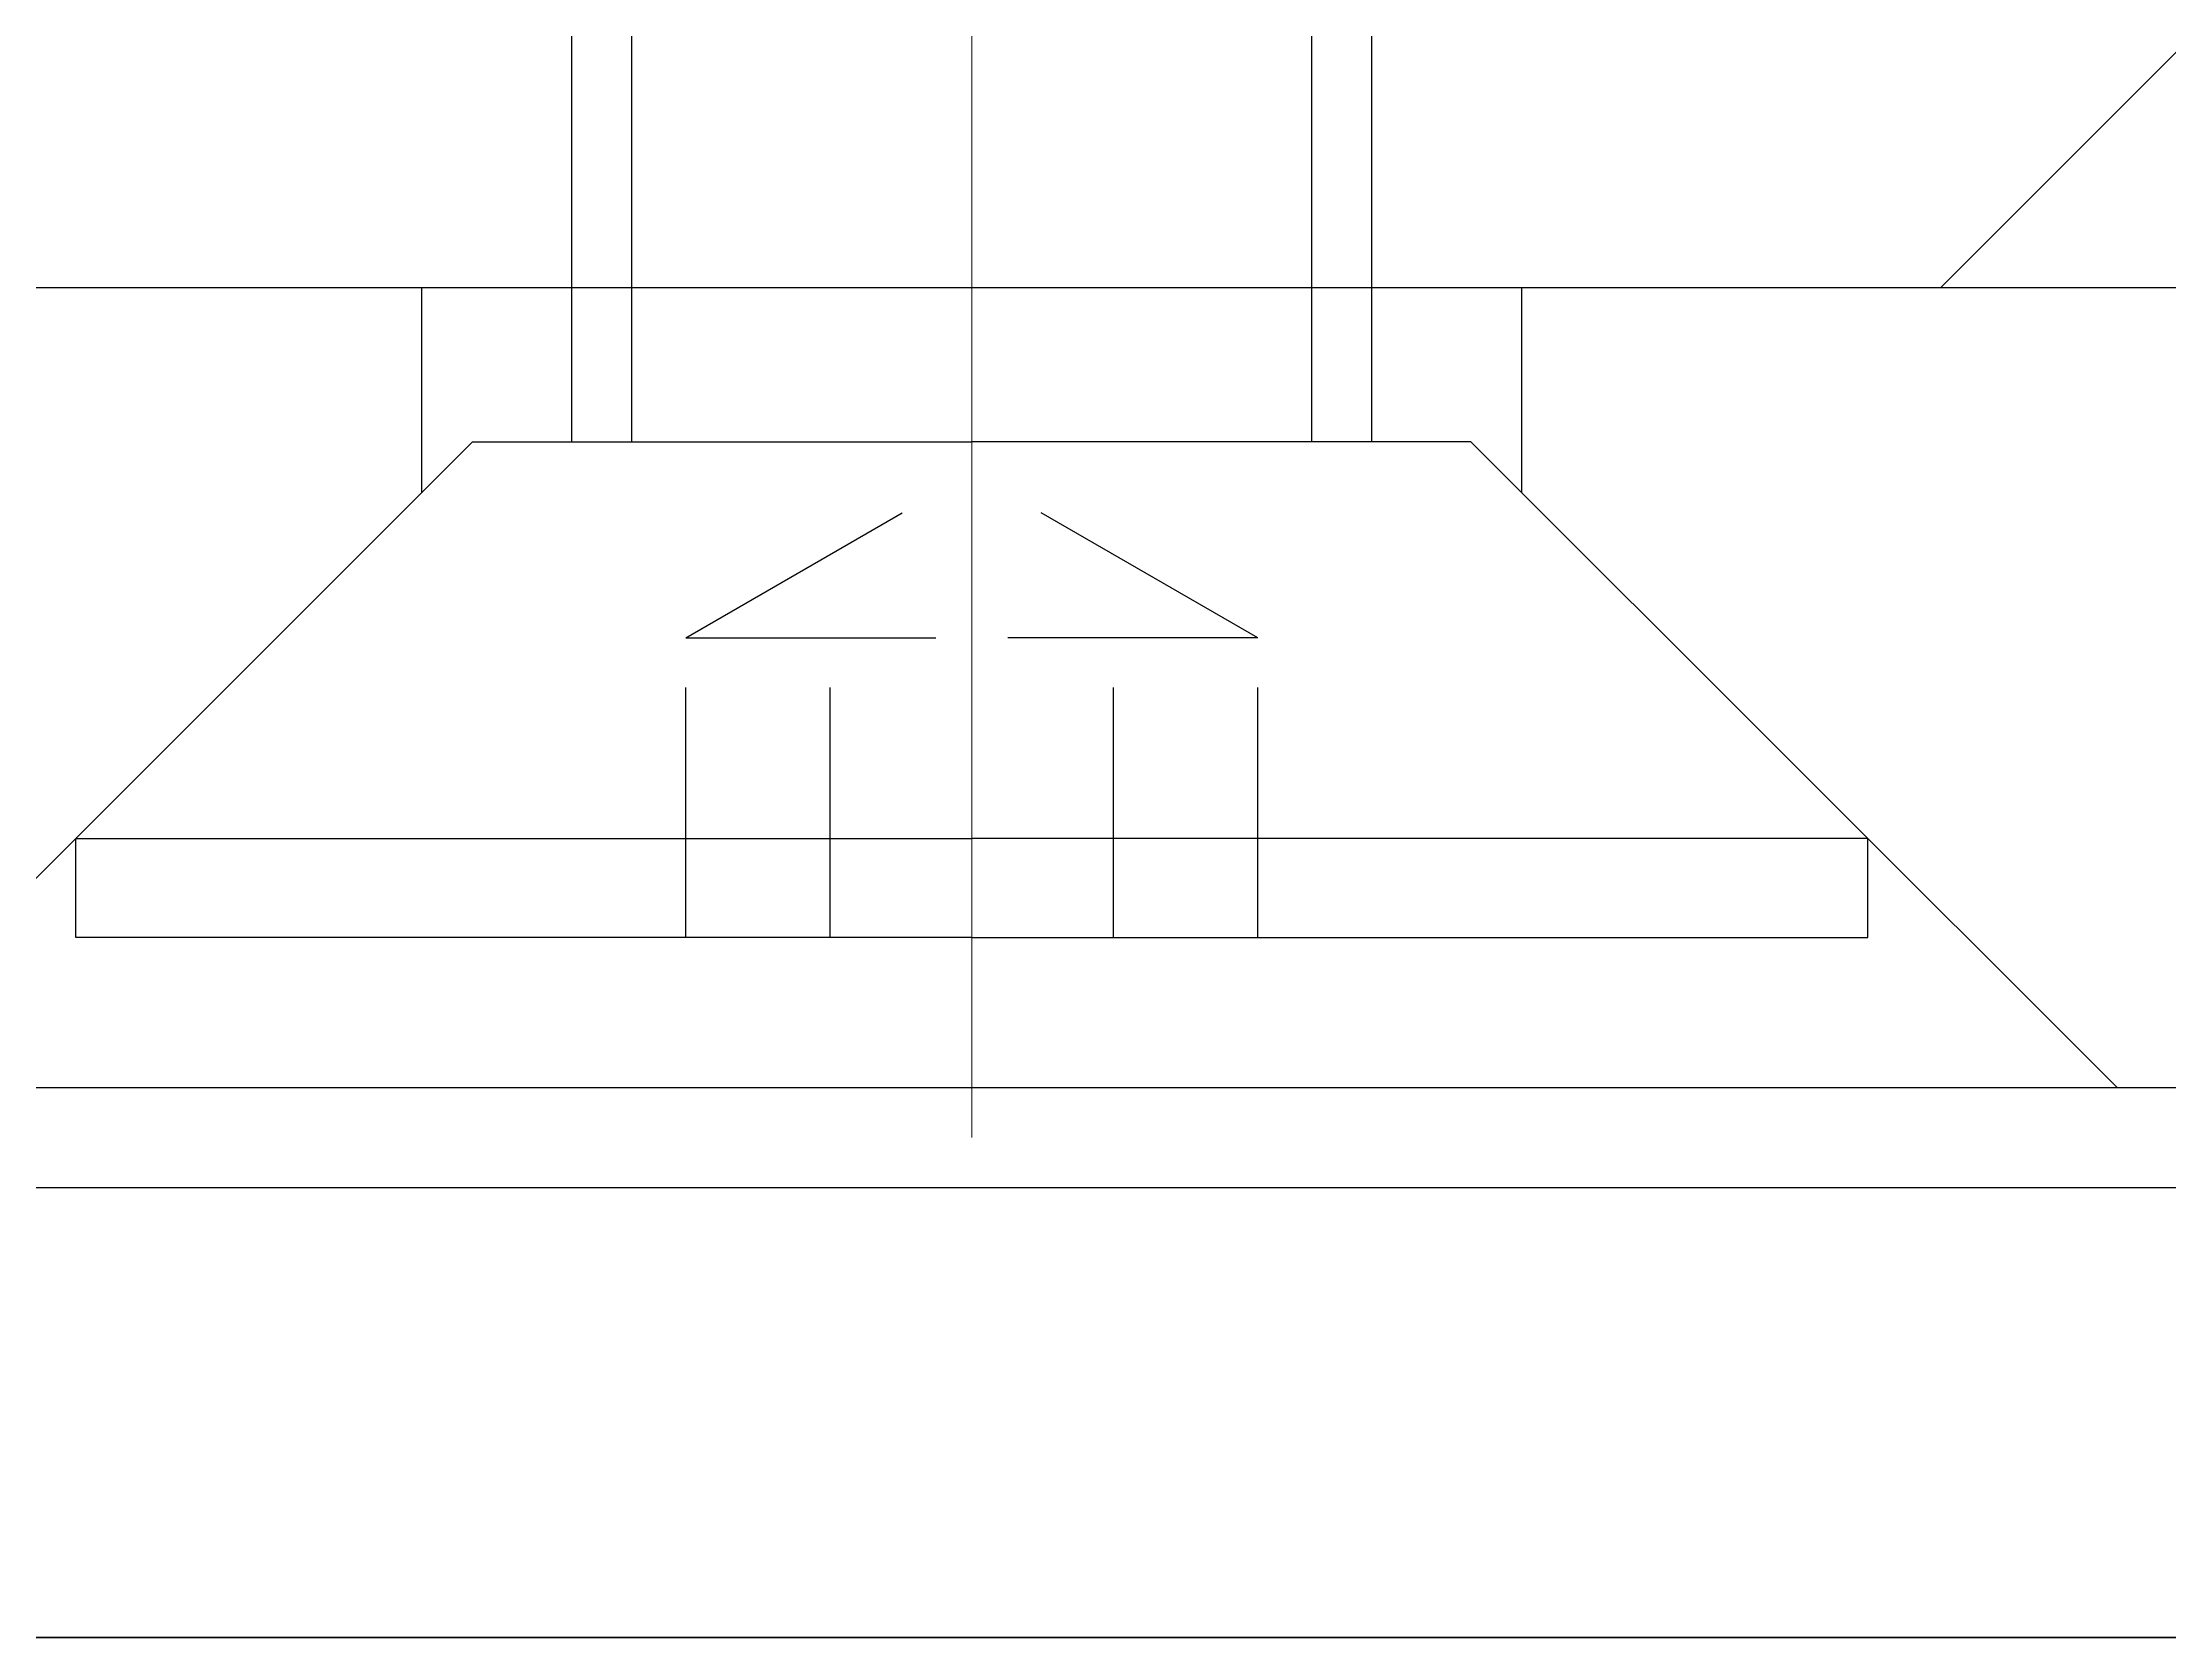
# Model space of a CAD drawing. Header units: inches. Extents: x -375 to 8535, y -477 to 12465.
# Drawn here: x 1564.91 to 1586.17, y 7842.07 to 7858.02 of the extents above; entities that cross this region are included whole.
import ezdxf

# ---------------------------------------------------------------- set-up
doc = ezdxf.new("R2010")
doc.units = ezdxf.units.IN
doc.header["$LTSCALE"] = 5
doc.linetypes.add('CENTER2', pattern=[28.575, 19.05, -3.175, 3.175, -3.175])
doc.linetypes.add('DASHED', pattern=[0.75, 0.5, -0.25])
for name, color, linetype in [('1轮廓实线层', 7, 'Continuous'), ('2细线层', 4, 'Continuous'), ('4虚线层', 6, 'DASHED'), ('5剖面线层', 2, 'Continuous')]:
    doc.layers.add(name, color=color, linetype=linetype)
doc.layers.add('图层1', color=1, linetype='CENTER2', lineweight=13)
doc.styles.add('HC_TEXTSTYLE', font='isocp', dxfattribs={"width": 0.667, "bigfont": 'hzfs'})

# ---------------------------------------------------------------- blocks, each defined once
blk = doc.blocks.new('30-37KW')
at = {"layer": '1轮廓实线层', "ltscale": 10}
for p, q in [((-17415.702, 2764.629), (-17326.424, 2764.629)), ((-17325.321, 2760.129), (-17465.702, 2760.129))]:
    blk.add_line(p, q, dxfattribs=at)

msp = doc.modelspace()

# ---------------------------------------------------------------- hatches: boundary and pattern name
at = {"layer": '5剖面线层'}
h = msp.add_hatch(dxfattribs=at)
h.set_pattern_fill('ANSI31', color=256, scale=2.5, style=0)
h.set_pattern_definition([(45, (-22.1376, 1186.929), (-5.61266, 5.61266), [])])
h.paths.add_polyline_path([(1556.017, 7855.57), (1570.198, 7855.57), (1570.198, 7867.97), (1570.198, 7869.57), (1570.798, 7869.57), (1570.798, 7870.57), (1574.198, 7872.533), (1577.598, 7870.57), (1577.598, 7869.57), (1578.198, 7869.57), (1578.198, 7867.97), (1578.198, 7855.57), (1586.698, 7855.57), (1586.698, 7859.57), (1586.698, 7881.57), (1570.198, 7881.57), (1570.198, 7875.07), (1449.198, 7875.07), (1449.198, 7842.07), (1499.198, 7842.07), (1499.198, 7846.57), (1556.017, 7846.57)])
h.paths.add_polyline_path([(1814.698, 7875.07), (1728.198, 7875.07), (1728.198, 7881.57), (1711.698, 7881.57), (1711.698, 7859.57), (1711.698, 7855.57), (1720.198, 7855.57), (1720.198, 7867.97), (1720.198, 7869.57), (1720.798, 7869.57), (1720.798, 7870.57), (1724.198, 7872.533), (1727.598, 7870.57), (1727.598, 7869.57), (1728.198, 7869.57), (1728.198, 7867.97), (1728.198, 7855.57), (1742.379, 7855.57), (1742.379, 7846.57), (1799.198, 7846.57), (1799.198, 7842.07), (1814.698, 7842.07)])
h.paths.add_polyline_path([(1849.198, 7842.07), (1849.198, 7875.07), (1833.698, 7875.07), (1833.698, 7842.07)])
h.paths.add_polyline_path([(1574.197, 7849.07), (1574.197, 7849.08), (1574.199, 7849.08), (1574.199, 7849.07)], flags=24)
h.paths.add_polyline_path([(1724.198, 7849.07), (1724.198, 7849.08), (1724.2, 7849.08), (1724.2, 7849.07)], flags=24)

# ---------------------------------------------------------------- linework, layer by layer
msp.add_line((1559.198, 7847.57), (1592.698, 7847.57))
at = {"layer": '1轮廓实线层'}
for p, q in [((1587.198, 7855.57), (1556.017, 7855.57)), ((1568.698, 7853.522), (1568.698, 7855.57)), ((1579.698, 7853.522), (1579.698, 7855.57)), ((1449.198, 7842.07), (1849.198, 7842.07))]:
    msp.add_line(p, q, dxfattribs=at)
for points in [[(1570.198, 7854.03), (1570.198, 7867.97), (1574.198, 7867.97)], [(1578.198, 7854.03), (1578.198, 7867.97), (1574.198, 7867.97)], [(1562.746, 7847.57), (1569.206, 7854.03), (1574.198, 7854.03)], [(1585.65, 7847.57), (1579.19, 7854.03), (1574.198, 7854.03)], [(1574.198, 7849.07), (1565.238, 7849.07), (1565.238, 7850.062), (1574.198, 7850.062)], [(1574.198, 7849.07), (1583.158, 7849.07), (1583.158, 7850.062), (1574.198, 7850.062)]]:
    msp.add_lwpolyline(points, dxfattribs=at)
at = {"layer": '2细线层'}
for points in [[(1570.798, 7854.03), (1570.798, 7868.57)], [(1577.598, 7854.03), (1577.598, 7868.57)]]:
    msp.add_lwpolyline(points, dxfattribs=at)
at = {"layer": '4虚线层'}
for points in [[(1571.338, 7852.07), (1574.198, 7853.721)], [(1577.058, 7852.07), (1574.198, 7853.721)], [(1571.338, 7849.07), (1571.338, 7852.07), (1574.198, 7852.07)], [(1572.782, 7849.07), (1572.782, 7852.07)], [(1577.058, 7849.07), (1577.058, 7852.07), (1574.198, 7852.07)], [(1575.615, 7849.07), (1575.615, 7852.07)]]:
    msp.add_lwpolyline(points, dxfattribs=at)
at = {"layer": '图层1', "ltscale": 0.5}
for q in [(1574.198, 7873.437), (1574.198, 7872.889)]:
    msp.add_line((1574.198, 7847.07), q, dxfattribs=at)

# ---------------------------------------------------------------- block references
at = {"layer": '1轮廓实线层', "ltscale": 0.5}
msp.add_blockref('30-37KW', (18914.9, 5081.941), dxfattribs=at)

# ---------------------------------------------------------------- texts
at = {"style": 'HC_TEXTSTYLE'}
msp.add_text('HC_SUPERPART', height=0.001, rotation=90, dxfattribs=at).set_placement((1574.198, 7849.07))

doc.saveas('drawing.dxf')
